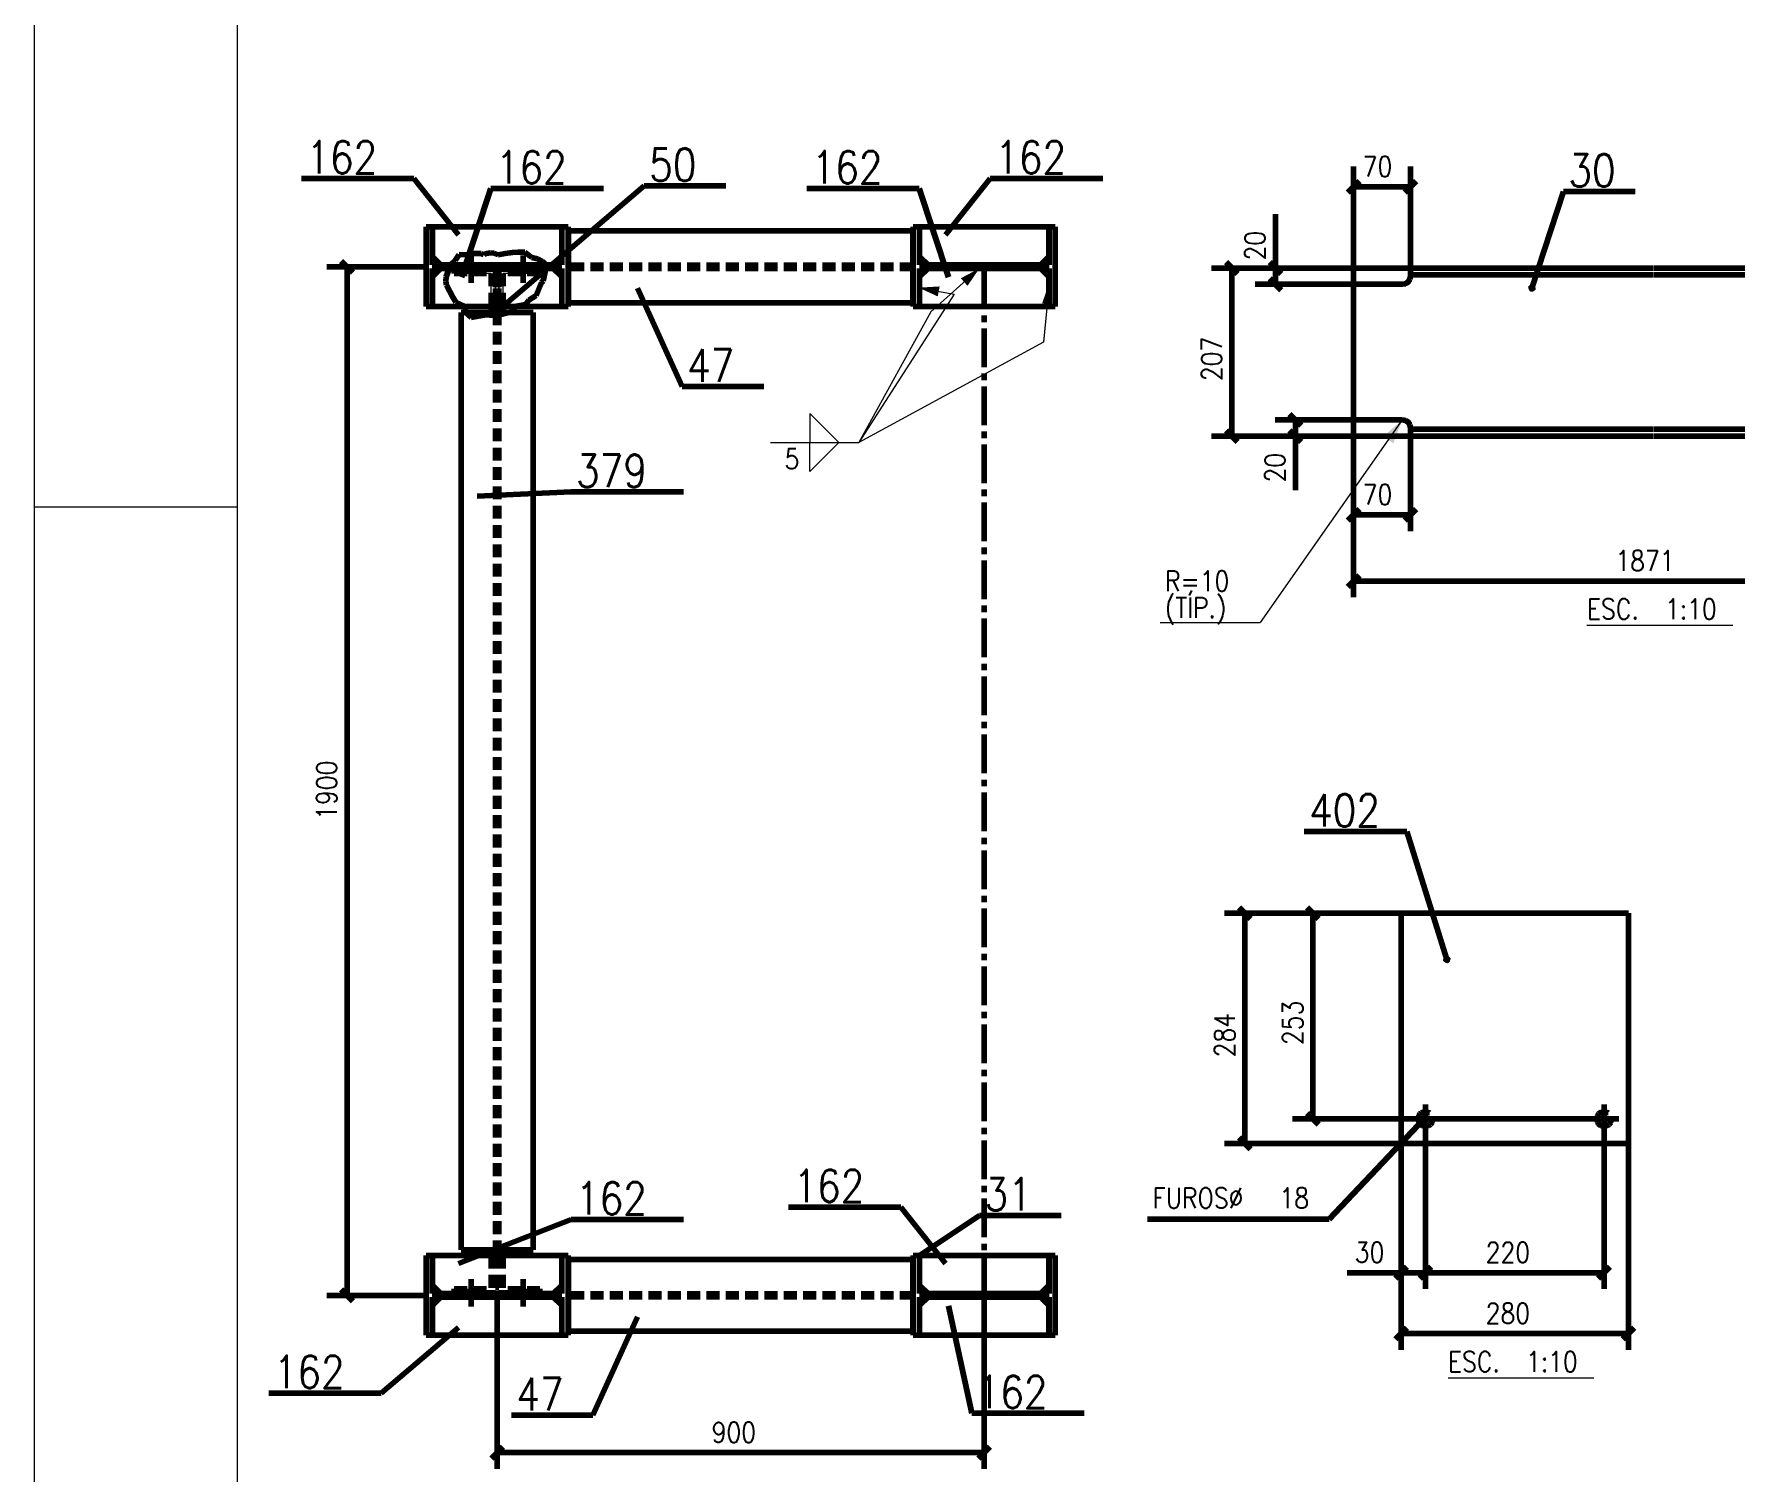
# Model space of a CAD drawing. Header units: millimetres. Extents: x 0 to 16820, y 0 to 11880.
# Drawn here: x 0 to 4192, y 3560 to 7104 of the extents above; entities that cross this region are included whole.
import ezdxf

# ---------------------------------------------------------------- set-up
doc = ezdxf.new("R2010")
doc.units = ezdxf.units.MM
for name, pattern in [('CENTER2', [7.14375, 4.7625, -0.79375, 0.79375, -0.79375]), ('DASHED2', [2.38125, 1.5875, -0.79375]), ('XKITLINE00', [0])]:
    doc.linetypes.add(name, pattern=pattern)
for name, color, linetype, lineweight in [('Bolt mark', 5, 'Continuous', 0), ('COTA', 7, 'Continuous', 0), ('CT3', 4, 'Continuous', 0), ('Drawing sheet', 3, 'Continuous', 0), ('FUROS', 7, 'Continuous', 0), ('Graphic object', 3, 'Continuous', 0), ('INDICADOR', 7, 'Continuous', 0), ('ITEM-1', 7, 'Continuous', 0), ('LC1', 7, 'Continuous', 0), ('Other object type', 7, 'Continuous', 0), ('Part mark', 6, 'Continuous', 0), ('Text', 7, 'Continuous', 0), ('TR2', 7, 'Continuous', 0), ('Weld', 1, 'Continuous', 0)]:
    doc.layers.add(name, color=color, linetype=linetype, lineweight=lineweight)
doc.styles.add('ROMANS', font='romans__.ttf')

# ---------------------------------------------------------------- blocks, each defined once
blk = doc.blocks.new('*A34')
at = {"layer": 'CT3', "color": 4, "linetype": 'Continuous', "lineweight": 100}
for p, q in [((110.08, 199.66), (109.08, 198.66)), ((124.99, 198.66), (123.99, 199.66)), ((109.08, 198.66), (109.08, 194.98)), ((124.99, 194.98), (124.99, 198.66)), ((109.08, 194.98), (124.99, 194.98))]:
    blk.add_line(p, q, dxfattribs=at)
at = {"layer": 'TR2', "linetype": 'DASHED2', "lineweight": 100}
for p, q in [((123.99, 199.66), (110.08, 199.66)), ((109.08, 194.98), (109.08, 198.66)), ((124.99, 198.66), (124.99, 194.98))]:
    blk.add_line(p, q, dxfattribs=at)
blk = doc.blocks.new('*A35')
at = {"layer": 'CT3', "color": 4, "linetype": 'Continuous', "lineweight": 100}
for p, q in [((109.08, 204.78), (109.08, 201.1)), ((124.99, 204.78), (109.08, 204.78)), ((124.99, 201.1), (124.99, 204.78)), ((109.08, 201.1), (110.08, 200.1)), ((123.99, 200.1), (124.99, 201.1))]:
    blk.add_line(p, q, dxfattribs=at)
at = {"layer": 'TR2', "linetype": 'DASHED2', "lineweight": 100}
for p, q in [((109.08, 204.78), (109.08, 201.1)), ((124.99, 204.78), (124.99, 201.1)), ((110.08, 200.1), (123.99, 200.1))]:
    blk.add_line(p, q, dxfattribs=at)
blk = doc.blocks.new('*A36')
at = {"layer": 'LC1', "color": 7, "linetype": 'CENTER2', "lineweight": 100}
for p, q in [((60.23, 324.55), (60.23, 327.94)), ((60.23, 324.55), (60.23, 327.94)), ((59.53, 326.33), (59.53, 326.77)), ((59.53, 326.33), (59.53, 326.77)), ((59.53, 325.73), (59.53, 326.26)), ((59.53, 325.73), (59.53, 326.26)), ((60.93, 326.33), (60.93, 326.77)), ((60.93, 326.33), (60.93, 326.77)), ((60.93, 325.73), (60.93, 326.26)), ((60.93, 325.73), (60.93, 326.26))]:
    blk.add_line(p, q, dxfattribs=at)
blk = doc.blocks.new('*A37')
at = {"layer": 'LC1', "color": 7, "linetype": 'CENTER2', "lineweight": 100}
for p, q in [((53.83, 201.87), (53.83, 198.49)), ((53.83, 201.87), (53.83, 198.49)), ((53.13, 200.7), (53.13, 200.17)), ((53.13, 200.7), (53.13, 200.17)), ((53.13, 200.1), (53.13, 199.66)), ((53.13, 200.1), (53.13, 199.66)), ((54.53, 200.7), (54.53, 200.17)), ((54.53, 200.7), (54.53, 200.17)), ((54.53, 200.1), (54.53, 199.66)), ((54.53, 200.1), (54.53, 199.66))]:
    blk.add_line(p, q, dxfattribs=at)
blk = doc.blocks.new('*A38')
at = {"layer": 'LC1', "color": 7, "linetype": 'CENTER2', "lineweight": 100}
for p, q in [((60.23, 198.49), (60.23, 201.87)), ((60.23, 198.49), (60.23, 201.87)), ((59.53, 200.17), (59.53, 200.7)), ((59.53, 200.17), (59.53, 200.7)), ((59.53, 199.66), (59.53, 200.1)), ((59.53, 199.66), (59.53, 200.1)), ((60.93, 200.17), (60.93, 200.7)), ((60.93, 200.17), (60.93, 200.7)), ((60.93, 199.66), (60.93, 200.1)), ((60.93, 199.66), (60.93, 200.1))]:
    blk.add_line(p, q, dxfattribs=at)
blk = doc.blocks.new('*A39')
at = {"layer": 'CT3', "color": 4, "linetype": 'Continuous', "lineweight": 100}
for p, q in [((50.08, 199.66), (49.08, 198.66)), ((63.99, 199.66), (64.99, 198.66)), ((49.08, 198.66), (49.08, 194.98)), ((64.99, 194.98), (64.99, 198.66)), ((49.08, 194.98), (64.99, 194.98))]:
    blk.add_line(p, q, dxfattribs=at)
at = {"layer": 'TR2', "linetype": 'DASHED2', "lineweight": 100}
blk.add_line((63.99, 199.66), (50.08, 199.66), dxfattribs=at)
blk = doc.blocks.new('*A40')
at = {"layer": 'CT3', "color": 4, "linetype": 'Continuous', "lineweight": 100}
for p, q in [((65.83, 195.45), (65.83, 204.31)), ((65.83, 204.31), (108.23, 204.31)), ((108.23, 204.31), (108.23, 195.45)), ((65.83, 195.45), (108.23, 195.45))]:
    blk.add_line(p, q, dxfattribs=at)
at = {"layer": 'TR2', "linetype": 'DASHED2', "lineweight": 100}
for p, q in [((108.23, 200.07), (65.83, 200.07)), ((108.23, 199.69), (65.83, 199.69)), ((66.83, 199.69), (66.83, 200.07)), ((107.23, 199.69), (107.23, 200.07)), ((108.23, 199.69), (108.23, 199.69)), ((108.23, 195.45), (108.23, 199.69))]:
    blk.add_line(p, q, dxfattribs=at)
blk = doc.blocks.new('*A41')
at = {"layer": 'CT3', "color": 4, "linetype": 'Continuous', "lineweight": 100}
for p, q in [((110.08, 326.33), (109.08, 325.33)), ((109.08, 325.33), (109.08, 321.65)), ((124.99, 325.33), (123.99, 326.33)), ((124.99, 321.65), (124.99, 325.33)), ((109.08, 321.65), (124.99, 321.65))]:
    blk.add_line(p, q, dxfattribs=at)
at = {"layer": 'TR2', "linetype": 'DASHED2', "lineweight": 100}
for p, q in [((109.08, 321.65), (109.08, 325.33)), ((123.99, 326.33), (110.08, 326.33)), ((124.99, 325.33), (124.99, 321.65))]:
    blk.add_line(p, q, dxfattribs=at)
blk = doc.blocks.new('*A42')
at = {"layer": 'CT3', "color": 4, "linetype": 'Continuous', "lineweight": 100}
for p, q in [((50.08, 326.33), (49.08, 325.33)), ((49.08, 325.33), (49.08, 321.65)), ((64.99, 325.33), (63.99, 326.33)), ((64.99, 321.65), (64.99, 325.33)), ((49.08, 321.65), (64.99, 321.65))]:
    blk.add_line(p, q, dxfattribs=at)
at = {"layer": 'TR2', "linetype": 'DASHED2', "lineweight": 100}
blk.add_line((63.99, 326.33), (50.08, 326.33), dxfattribs=at)
blk = doc.blocks.new('*A43')
at = {"layer": 'CT3', "color": 4, "linetype": 'Continuous', "lineweight": 100}
for p, q in [((65.83, 322.11), (65.83, 330.98)), ((65.83, 330.98), (108.23, 330.98)), ((108.23, 330.98), (108.23, 322.11)), ((65.83, 322.11), (108.23, 322.11))]:
    blk.add_line(p, q, dxfattribs=at)
at = {"layer": 'TR2', "linetype": 'DASHED2', "lineweight": 100}
for p, q in [((108.23, 326.74), (65.83, 326.74)), ((108.23, 326.35), (65.83, 326.35)), ((66.83, 326.35), (66.83, 326.74)), ((107.23, 326.35), (107.23, 326.74)), ((108.23, 326.35), (108.23, 326.35)), ((108.23, 322.11), (108.23, 326.35))]:
    blk.add_line(p, q, dxfattribs=at)
blk = doc.blocks.new('*A44')
at = {"layer": 'CT3', "color": 4, "linetype": 'Continuous', "lineweight": 100}
for p, q in [((49.08, 331.45), (49.08, 327.77)), ((64.99, 331.45), (49.08, 331.45)), ((64.99, 327.77), (64.99, 331.45)), ((49.08, 327.77), (50.08, 326.77)), ((63.99, 326.77), (64.99, 327.77))]:
    blk.add_line(p, q, dxfattribs=at)
at = {"layer": 'TR2', "linetype": 'DASHED2', "lineweight": 100}
blk.add_line((50.08, 326.77), (63.99, 326.77), dxfattribs=at)
blk = doc.blocks.new('*A45')
at = {"layer": 'CT3', "color": 4, "linetype": 'Continuous', "lineweight": 100}
for p, q in [((49.08, 204.78), (49.08, 201.1)), ((64.99, 204.78), (49.08, 204.78)), ((64.99, 201.1), (64.99, 204.78)), ((49.08, 201.1), (50.08, 200.1)), ((63.99, 200.1), (64.99, 201.1))]:
    blk.add_line(p, q, dxfattribs=at)
at = {"layer": 'TR2', "linetype": 'DASHED2', "lineweight": 100}
blk.add_line((50.08, 200.1), (63.99, 200.1), dxfattribs=at)
blk = doc.blocks.new('*A46')
at = {"layer": 'CT3', "color": 4, "linetype": 'Continuous', "lineweight": 100}
for p, q in [((48.3, 321.65), (48.3, 331.45)), ((48.3, 331.45), (49.05, 331.45)), ((49.05, 331.45), (49.05, 326.77)), ((65.02, 326.77), (65.02, 331.45)), ((65.02, 331.45), (65.77, 331.45)), ((65.77, 331.45), (65.77, 321.65)), ((49.05, 326.77), (65.02, 326.77)), ((65.02, 326.33), (49.05, 326.33)), ((49.05, 326.33), (49.05, 321.65)), ((65.02, 321.65), (65.02, 326.33)), ((49.05, 321.65), (48.3, 321.65)), ((65.77, 321.65), (65.02, 321.65))]:
    blk.add_line(p, q, dxfattribs=at)
blk = doc.blocks.new('*A47')
at = {"layer": 'CT3', "color": 4, "linetype": 'Continuous', "lineweight": 100}
for p, q in [((48.3, 194.98), (48.3, 204.78)), ((48.3, 204.78), (49.05, 204.78)), ((49.05, 204.78), (49.05, 200.1)), ((65.02, 200.1), (65.02, 204.78)), ((65.02, 204.78), (65.77, 204.78)), ((65.77, 204.78), (65.77, 194.98)), ((49.05, 200.1), (65.02, 200.1)), ((65.02, 199.66), (49.05, 199.66)), ((49.05, 199.66), (49.05, 194.98)), ((65.02, 194.98), (65.02, 199.66)), ((49.05, 194.98), (48.3, 194.98)), ((65.77, 194.98), (65.02, 194.98))]:
    blk.add_line(p, q, dxfattribs=at)
blk = doc.blocks.new('*A48')
at = {"layer": 'LC1', "color": 7, "linetype": 'CENTER2', "lineweight": 100}
for p, q in [((53.83, 327.94), (53.83, 324.55)), ((53.83, 327.94), (53.83, 324.55)), ((53.13, 326.77), (53.13, 326.33)), ((53.13, 326.77), (53.13, 326.33)), ((53.13, 326.26), (53.13, 325.73)), ((53.13, 326.26), (53.13, 325.73)), ((54.53, 326.77), (54.53, 326.33)), ((54.53, 326.77), (54.53, 326.33)), ((54.53, 326.26), (54.53, 325.73)), ((54.53, 326.26), (54.53, 325.73))]:
    blk.add_line(p, q, dxfattribs=at)
blk = doc.blocks.new('*A49')
at = {"layer": 'CT3', "color": 4, "linetype": 'Continuous', "lineweight": 100}
for p, q in [((108.3, 321.65), (108.3, 331.45)), ((108.3, 331.45), (108.3, 331.45)), ((108.3, 331.45), (109.05, 331.45)), ((109.05, 331.45), (109.05, 326.77)), ((125.02, 326.77), (125.02, 331.45)), ((125.02, 331.45), (125.02, 331.45)), ((125.02, 331.45), (125.77, 331.45)), ((125.77, 331.45), (125.77, 321.65)), ((109.05, 326.77), (109.05, 326.77)), ((109.05, 326.77), (125.02, 326.77)), ((125.02, 326.33), (109.05, 326.33)), ((109.05, 326.33), (109.05, 321.65)), ((125.02, 321.65), (125.02, 326.33)), ((125.02, 326.33), (125.02, 326.33)), ((109.05, 321.65), (108.3, 321.65)), ((125.77, 321.65), (125.02, 321.65)), ((125.77, 321.65), (125.77, 321.65))]:
    blk.add_line(p, q, dxfattribs=at)
blk = doc.blocks.new('*A50')
at = {"layer": 'CT3', "color": 4, "linetype": 'Continuous', "lineweight": 100}
for p, q in [((109.08, 331.45), (109.08, 327.77)), ((124.99, 331.45), (109.08, 331.45)), ((124.99, 327.77), (124.99, 331.45)), ((109.08, 327.77), (110.08, 326.77)), ((123.99, 326.77), (124.99, 327.77))]:
    blk.add_line(p, q, dxfattribs=at)
at = {"layer": 'TR2', "linetype": 'DASHED2', "lineweight": 100}
for p, q in [((109.08, 331.45), (109.08, 327.77)), ((124.99, 331.45), (124.99, 327.77)), ((110.08, 326.77), (123.99, 326.77))]:
    blk.add_line(p, q, dxfattribs=at)
blk = doc.blocks.new('*A51')
at = {"layer": 'CT3', "color": 4, "linetype": 'Continuous', "lineweight": 100}
for p, q in [((57.23, 321.65), (57.23, 321.18)), ((57.23, 321.18), (57.77, 321.18)), ((57.77, 321.65), (57.77, 321.18))]:
    blk.add_line(p, q, dxfattribs=at)
at = {"layer": 'TR2', "linetype": 'DASHED2', "lineweight": 100}
for p, q in [((57.23, 326.26), (62.31, 326.26)), ((57.23, 326.26), (57.23, 321.65)), ((62.31, 325.73), (57.77, 325.73)), ((57.77, 325.73), (57.77, 321.65)), ((62.31, 326.26), (62.31, 325.73))]:
    blk.add_line(p, q, dxfattribs=at)
blk = doc.blocks.new('*A52')
at = {"layer": 'CT3', "color": 4, "linetype": 'Continuous', "lineweight": 100}
for p, q in [((56.3, 204.78), (56.3, 205.25)), ((56.3, 205.25), (56.83, 205.25)), ((56.83, 205.25), (56.83, 204.78))]:
    blk.add_line(p, q, dxfattribs=at)
at = {"layer": 'TR2', "linetype": 'DASHED2', "lineweight": 100}
for p, q in [((56.3, 204.78), (56.3, 200.7)), ((56.83, 204.78), (56.83, 200.17)), ((51.75, 200.17), (51.75, 200.7)), ((51.75, 200.7), (56.3, 200.7)), ((56.83, 200.17), (51.75, 200.17))]:
    blk.add_line(p, q, dxfattribs=at)
blk = doc.blocks.new('*A53')
at = {"layer": 'CT3', "color": 4, "linetype": 'Continuous', "lineweight": 100}
for p, q in [((52.6, 320.93), (61.47, 320.93)), ((52.6, 320.93), (52.6, 205.5)), ((56.84, 321.59), (56.84, 321.65)), ((56.84, 321.59), (57.23, 321.59)), ((56.84, 321.59), (56.84, 320.98)), ((56.84, 320.98), (56.84, 320.93)), ((57.23, 321.59), (57.23, 321.65)), ((57.23, 321.59), (57.23, 320.98)), ((57.23, 320.98), (57.23, 320.93)), ((61.47, 320.93), (61.47, 205.5)), ((52.6, 205.5), (61.47, 205.5)), ((56.84, 205.5), (56.84, 204.83)), ((57.23, 205.5), (57.23, 205.45)), ((57.23, 205.45), (57.23, 204.83)), ((56.84, 204.83), (56.84, 204.78)), ((56.84, 204.83), (57.23, 204.83)), ((57.23, 204.83), (57.23, 204.78))]:
    blk.add_line(p, q, dxfattribs=at)
at = {"layer": 'TR2', "linetype": 'DASHED2', "lineweight": 100}
for p, q in [((56.84, 321.65), (56.84, 325.59)), ((56.84, 325.59), (57.23, 325.59)), ((57.23, 321.65), (57.23, 325.59)), ((56.84, 320.93), (56.84, 205.5)), ((57.23, 320.93), (57.23, 205.5)), ((56.84, 204.78), (56.84, 200.83)), ((57.23, 204.78), (57.23, 200.83)), ((56.84, 200.83), (57.23, 200.83))]:
    blk.add_line(p, q, dxfattribs=at)
blk = doc.blocks.new('*A54')
at = {"layer": 'CT3', "color": 4, "linetype": 'Continuous', "lineweight": 100}
for p, q in [((108.3, 194.98), (108.3, 204.78)), ((108.3, 204.78), (108.3, 204.78)), ((108.3, 204.78), (109.05, 204.78)), ((109.05, 204.78), (109.05, 200.1)), ((125.02, 200.1), (125.02, 204.78)), ((125.02, 204.78), (125.02, 204.78)), ((125.02, 204.78), (125.77, 204.78)), ((125.77, 204.78), (125.77, 194.98)), ((109.05, 200.1), (109.05, 200.1)), ((109.05, 200.1), (125.02, 200.1)), ((125.02, 199.66), (109.05, 199.66)), ((109.05, 199.66), (109.05, 194.98)), ((125.02, 194.98), (125.02, 199.66)), ((125.02, 199.66), (125.02, 199.66)), ((109.05, 194.98), (108.3, 194.98)), ((125.77, 194.98), (125.02, 194.98)), ((125.77, 194.98), (125.77, 194.98))]:
    blk.add_line(p, q, dxfattribs=at)
blk = doc.blocks.new('*A55')
at = {"layer": 'CT3', "color": 4, "linetype": 'Continuous', "lineweight": 100}
for p, q in [((56.3, 321.18), (56.3, 321.65)), ((56.83, 321.18), (56.3, 321.18)), ((56.83, 321.65), (56.83, 321.18))]:
    blk.add_line(p, q, dxfattribs=at)
at = {"layer": 'TR2', "linetype": 'DASHED2', "lineweight": 100}
for p, q in [((56.83, 326.26), (51.75, 326.26)), ((51.75, 326.26), (51.75, 325.73)), ((51.75, 325.73), (56.3, 325.73)), ((56.3, 325.73), (56.3, 321.65)), ((56.83, 326.26), (56.83, 321.65))]:
    blk.add_line(p, q, dxfattribs=at)
blk = doc.blocks.new('*A56')
at = {"layer": 'CT3', "color": 4, "linetype": 'Continuous', "lineweight": 100}
for p, q in [((57.77, 205.25), (57.23, 205.25)), ((57.23, 205.25), (57.23, 204.78)), ((57.77, 204.78), (57.77, 205.25))]:
    blk.add_line(p, q, dxfattribs=at)
at = {"layer": 'TR2', "linetype": 'DASHED2', "lineweight": 100}
for p, q in [((57.23, 204.78), (57.23, 200.17)), ((57.77, 204.78), (57.77, 200.7)), ((57.23, 200.17), (62.31, 200.17)), ((62.31, 200.7), (57.77, 200.7)), ((62.31, 200.17), (62.31, 200.7))]:
    blk.add_line(p, q, dxfattribs=at)
blk = doc.blocks.new('*A473')
at = {"layer": 'FUROS', "color": 4, "linetype": 'CENTER2', "lineweight": 100}
for centre in [(171.38, 221.6), (193.38, 221.6)]:
    blk.add_circle(centre, 0.9, dxfattribs=at)
at = {"layer": 'LC1', "color": 7, "linetype": 'CENTER2', "lineweight": 100}
for p, q in [((171.38, 219.8), (171.38, 223.4)), ((193.38, 219.8), (193.38, 223.4)), ((169.58, 221.6), (173.18, 221.6)), ((191.58, 221.6), (195.18, 221.6))]:
    blk.add_line(p, q, dxfattribs=at)
blk = doc.blocks.new('*A474')
at = {"layer": 'CT3', "color": 4, "linetype": 'Continuous', "lineweight": 100}
for p, q in [((196.38, 246.94), (168.38, 246.94)), ((168.38, 218.59), (168.38, 246.94)), ((196.38, 218.59), (196.38, 246.94)), ((196.38, 218.59), (168.38, 218.59))]:
    blk.add_line(p, q, dxfattribs=at)
blk = doc.blocks.new('*A481')
at = {"layer": 'CT3', "color": 4, "linetype": 'Continuous', "lineweight": 100}
for p, q in [((169.53, 325.39), (169.46, 325)), ((169.53, 325.39), (169.53, 326.39)), ((199.46, 326.39), (169.53, 326.39)), ((199.46, 325.55), (169.53, 325.55)), ((229.56, 326.39), (199.56, 326.39)), ((229.56, 325.55), (199.56, 325.55)), ((229.56, 325.39), (229.56, 326.39)), ((229.63, 325), (229.56, 325.39)), ((162.53, 324.39), (168.53, 324.39)), ((162.53, 307.69), (162.53, 324.39)), ((168.92, 324.46), (168.53, 324.39)), ((230.56, 324.39), (230.17, 324.46)), ((236.56, 324.39), (230.56, 324.39)), ((236.56, 307.69), (236.56, 324.39)), ((162.53, 307.69), (168.53, 307.69)), ((168.53, 307.69), (168.92, 307.61)), ((169.46, 307.07), (169.53, 306.69)), ((169.53, 305.69), (169.53, 306.69)), ((199.46, 306.53), (169.53, 306.53)), ((229.56, 306.53), (199.56, 306.53)), ((229.56, 306.69), (229.63, 307.07)), ((229.56, 305.69), (229.56, 306.69)), ((230.17, 307.61), (230.56, 307.69)), ((236.56, 307.69), (230.56, 307.69)), ((199.46, 305.69), (169.53, 305.69)), ((229.56, 305.69), (199.56, 305.69))]:
    blk.add_line(p, q, dxfattribs=at)
for centre, start, end in [((168.53, 325.39), 292.5, 337.5), ((230.56, 325.39), 202.5, 247.5), ((168.53, 306.69), 22.5, 67.5), ((230.56, 306.69), 112.5, 157.5)]:
    blk.add_arc(centre, 1, start, end, dxfattribs=at)
at = {"layer": 'TR2', "linetype": 'DASHED2', "lineweight": 100}
for p, q in [((169.46, 325), (169.53, 325.39)), ((229.56, 325.39), (229.63, 325)), ((168.53, 324.39), (168.92, 324.46)), ((230.17, 324.46), (230.56, 324.39)), ((168.92, 307.61), (168.53, 307.69)), ((169.53, 306.69), (169.46, 307.07)), ((229.63, 307.07), (229.56, 306.69)), ((230.56, 307.69), (230.17, 307.61))]:
    blk.add_line(p, q, dxfattribs=at)
for centre, start, end in [((168.53, 325.39), 292.5, 337.5), ((230.56, 325.39), 202.5, 247.5), ((168.53, 306.69), 22.5, 67.5), ((230.56, 306.69), 112.5, 157.5)]:
    blk.add_arc(centre, 1, start, end, dxfattribs=at)
blk = doc.blocks.new('*A528')
at = {"layer": 'Graphic object', "color": 4, "linetype": 'XKITLINE00', "lineweight": 0}
blk.add_line((57.23, 325.59), (57.23, 321.65), dxfattribs=at)
blk = doc.blocks.new('*A529')
at = {"layer": 'Graphic object', "color": 4, "linetype": 'XKITLINE00', "lineweight": 0}
blk.add_line((51.75, 326.26), (56.83, 326.26), dxfattribs=at)
blk = doc.blocks.new('*A531')
at = {"layer": 'Graphic object', "color": 4, "linetype": 'XKITLINE00', "lineweight": 0}
blk.add_line((56.83, 321.65), (56.83, 326.26), dxfattribs=at)
blk = doc.blocks.new('*A532')
at = {"layer": 'Graphic object', "color": 4, "linetype": 'XKITLINE00', "lineweight": 0}
blk.add_line((63.04, 326.33), (51.13, 326.33), dxfattribs=at)
blk = doc.blocks.new('*A533')
at = {"layer": 'Graphic object', "color": 4, "linetype": 'XKITLINE00', "lineweight": 0}
blk.add_line((57.23, 321.65), (57.23, 326.26), dxfattribs=at)
blk = doc.blocks.new('*A534')
at = {"layer": 'LC1', "color": 7, "linetype": 'CENTER2', "lineweight": 100}
blk.add_line((117.03, 199.88), (117.03, 326.55), dxfattribs=at)
blk = doc.blocks.new('*A535')
at = {"layer": 'Graphic object', "color": 4, "linetype": 'XKITLINE00', "lineweight": 0}
blk.add_line((57.23, 320.93), (57.23, 321.78), dxfattribs=at)
blk = doc.blocks.new('*A536')
at = {"layer": 'Graphic object', "color": 4, "linetype": 'XKITLINE00', "lineweight": 0}
blk.add_line((56.83, 320.93), (56.83, 321.83), dxfattribs=at)
blk = doc.blocks.new('*A537')
at = {"layer": 'Graphic object', "color": 4, "linetype": 'XKITLINE00', "lineweight": 0}
blk.add_line((57.77, 321.65), (57.77, 325.73), dxfattribs=at)
blk = doc.blocks.new('*A538')
at = {"layer": 'LC1', "color": 7, "linetype": 'CENTER2', "lineweight": 100}
for p, q in [((51.28, 326.77), (51.88, 327.3)), ((51.88, 327.3), (52.38, 328.06)), ((52.38, 328.06), (53.44, 328.01)), ((53.44, 328.01), (53.78, 328.18)), ((53.78, 328.18), (54.56, 328.18)), ((54.56, 328.18), (55.09, 328.18)), ((55.09, 328.18), (55.41, 328.03)), ((55.41, 328.03), (55.51, 328.14)), ((55.51, 328.14), (56.19, 328.27)), ((56.19, 328.27), (56.65, 328.2)), ((56.65, 328.2), (57.18, 328.03)), ((57.18, 328.03), (58.03, 328.18)), ((58.03, 328.18), (58.92, 328.31)), ((58.92, 328.31), (59.57, 328.33)), ((59.57, 328.33), (60.44, 328.33)), ((60.44, 328.33), (61.33, 327.7)), ((61.33, 327.7), (62, 327.53)), ((62, 327.53), (62.64, 327.19)), ((62.64, 327.19), (63.04, 326.77)), ((50.71, 324.72), (50.76, 325.31)), ((50.76, 325.31), (51.28, 326.77)), ((63.04, 326.33), (62.72, 324.82)), ((63.04, 326.77), (63.04, 326.33)), ((50.8, 324.27), (50.71, 324.72)), ((51.6, 322.79), (50.8, 324.27)), ((61.86, 323), (60.95, 322.43)), ((62.51, 324.61), (61.86, 323)), ((62.72, 324.82), (62.51, 324.61)), ((51.96, 322.18), (51.6, 322.79)), ((53.12, 321.65), (51.96, 322.18)), ((53.13, 320.93), (53.12, 321.65)), ((53.85, 320.31), (53.13, 320.93)), ((58.47, 320.93), (57.03, 320.53)), ((59.15, 321.14), (58.47, 320.93)), ((60.55, 321.9), (59.15, 321.65)), ((59.15, 321.65), (59.15, 321.14)), ((60.95, 322.43), (60.55, 321.9)), ((55.68, 320.64), (53.85, 320.31)), ((56.61, 320.53), (55.68, 320.64)), ((57.03, 320.53), (56.61, 320.53))]:
    blk.add_line(p, q, dxfattribs=at)
blk = doc.blocks.new('*A539')
at = {"layer": 'Graphic object', "color": 4, "linetype": 'XKITLINE00', "lineweight": 0}
blk.add_line((56.84, 325.59), (56.83, 321.65), dxfattribs=at)
blk = doc.blocks.new('*A540')
at = {"layer": 'Graphic object', "color": 4, "linetype": 'XKITLINE00', "lineweight": 0}
blk.add_line((62.31, 325.73), (57.77, 325.73), dxfattribs=at)
blk = doc.blocks.new('*A541')
at = {"layer": 'Graphic object', "color": 4, "linetype": 'XKITLINE00', "lineweight": 0}
blk.add_line((57.23, 326.26), (62.31, 326.26), dxfattribs=at)
blk = doc.blocks.new('*A542')
at = {"layer": 'Graphic object', "color": 4, "linetype": 'XKITLINE00', "lineweight": 0}
blk.add_line((62.31, 326.26), (62.31, 325.73), dxfattribs=at)
blk = doc.blocks.new('*A543')
at = {"layer": 'Graphic object', "color": 4, "linetype": 'XKITLINE00', "lineweight": 0}
blk.add_line((56.3, 325.73), (51.75, 325.73), dxfattribs=at)
blk = doc.blocks.new('*A544')
at = {"layer": 'Graphic object', "color": 4, "linetype": 'XKITLINE00', "lineweight": 0}
blk.add_line((56.3, 321.65), (56.3, 325.73), dxfattribs=at)
blk = doc.blocks.new('*A545')
at = {"layer": 'Graphic object', "color": 4, "linetype": 'XKITLINE00', "lineweight": 0}
blk.add_line((51.75, 325.73), (51.75, 326.26), dxfattribs=at)
blk = doc.blocks.new('*A546')
at = {"layer": 'Graphic object', "color": 4, "linetype": 'XKITLINE00', "lineweight": 0}
blk.add_line((56.84, 325.59), (57.23, 325.59), dxfattribs=at)
blk = doc.blocks.new('*A557')
at = {"layer": 'Drawing sheet', "color": 5, "linetype": 'XKITLINE00', "lineweight": 0}
blk.add_line((0, 594), (0, 0), dxfattribs=at)
blk = doc.blocks.new('*A566')
at = {"layer": 'Other object type', "color": 7, "linetype": 'XKITLINE00', "lineweight": 0}
blk.add_line((0, 594), (0, 0), dxfattribs=at)
at = {"layer": 'Other object type', "color": 6, "linetype": 'XKITLINE00', "lineweight": 0}
blk.add_line((25, 584), (25, 10), dxfattribs=at)
at = {"layer": 'Other object type', "color": 2, "linetype": 'XKITLINE00', "lineweight": 0}
blk.add_line((0, 297), (25, 297), dxfattribs=at)
blk = doc.blocks.new('*A590')
at = {"layer": 'COTA', "color": 7, "linetype": 'Continuous', "lineweight": 100}
for p, q in [((57.03, 200.1), (57.03, 178.51)), ((117.03, 199.88), (117.03, 178.51)), ((57.74, 181.22), (56.33, 179.8)), ((57.03, 180.51), (117.03, 180.51)), ((117.74, 181.22), (116.33, 179.8))]:
    blk.add_line(p, q, dxfattribs=at)
at = {"layer": 'COTA', "color": 3}
for p in [(57.03, 180.51), (117.03, 180.51)]:
    blk.add_point(p, dxfattribs=at)
at = {"layer": 'COTA', "color": 3, "style": 'ROMANS', "width": 0.85}
blk.add_text('900', height=2.5, dxfattribs=at).set_placement((83.46, 181.76))
blk = doc.blocks.new('*A591')
at = {"layer": 'Weld'}
for points in [[(116.43, 326.33), (114.98, 324.2), (114.15, 325.13)], [(108.97, 323.97), (111.54, 324.12), (111.31, 322.89)], [(125.02, 324.46), (125.4, 321.92), (124.16, 322.04)]]:
    blk.add_hatch(color=7, dxfattribs=at).paths.add_polyline_path(points, flags=17)
at = {"layer": 'Weld', "color": 7, "linetype": 'XKITLINE00', "lineweight": 0}
for p, q in [((116.43, 326.33), (110.45, 321)), ((113.31, 323.15), (101.58, 304.89)), ((108.97, 323.97), (113.31, 323.15)), ((125.02, 324.46), (124.33, 317.27)), ((110.45, 321), (101.58, 304.89)), ((124.33, 317.27), (101.58, 304.89)), ((90.7, 304.89), (101.58, 304.89))]:
    blk.add_line(p, q, dxfattribs=at)
at = {"layer": 'Weld', "color": 3, "linetype": 'XKITLINE00', "lineweight": 0}
for p, q in [((99.12, 304.89), (95.55, 308.46)), ((95.55, 308.46), (95.55, 304.89)), ((95.55, 304.89), (99.12, 304.89)), ((95.55, 304.89), (99.12, 304.89)), ((99.12, 304.89), (95.55, 301.32)), ((95.55, 301.32), (95.55, 304.89))]:
    blk.add_line(p, q, dxfattribs=at)
at = {"layer": 'Weld', "color": 3, "style": 'ROMANS', "width": 0.85}
blk.add_text('5', height=2.5, dxfattribs=at).set_placement((92.45, 301.64))
blk = doc.blocks.new('*A592')
at = {"layer": 'ITEM-1', "color": 7, "linetype": 'Continuous', "lineweight": 100}
for p, q in [((112.64, 198.6), (115.49, 185.37)), ((115.49, 185.37), (129.34, 185.37))]:
    blk.add_line(p, q, dxfattribs=at)
at = {"layer": 'Part mark', "color": 1, "style": 'ROMANS', "width": 0.85}
blk.add_text('162', height=4, dxfattribs=at).set_placement((116.09, 185.97))
blk = doc.blocks.new('*A593')
at = {"layer": 'ITEM-1', "color": 7, "linetype": 'Continuous', "lineweight": 100}
for p in [(92.93, 210.75), (112.28, 203.82)]:
    blk.add_line(p, (106.78, 210.75), dxfattribs=at)
at = {"layer": 'Part mark', "color": 1, "style": 'ROMANS', "width": 0.85}
blk.add_text('162', height=4, dxfattribs=at).set_placement((93.53, 211.35))
blk = doc.blocks.new('*A594')
at = {"layer": 'ITEM-1', "color": 7, "linetype": 'Continuous', "lineweight": 100}
for p in [(52.28, 195.94), (28.91, 187.84)]:
    blk.add_line(p, (42.76, 187.84), dxfattribs=at)
at = {"layer": 'Part mark', "color": 1, "style": 'ROMANS', "width": 0.85}
blk.add_text('162', height=4, dxfattribs=at).set_placement((29.51, 188.44))
blk = doc.blocks.new('*A595')
at = {"layer": 'ITEM-1', "color": 7, "linetype": 'Continuous', "lineweight": 100}
for p in [(74.33, 197.24), (58.8, 185.11)]:
    blk.add_line(p, (68.83, 185.11), dxfattribs=at)
at = {"layer": 'Part mark', "color": 1, "style": 'ROMANS', "width": 0.85}
blk.add_text('47', height=4, dxfattribs=at).set_placement((59.4, 185.71))
blk = doc.blocks.new('*A596')
at = {"layer": 'ITEM-1', "color": 7, "linetype": 'Continuous', "lineweight": 100}
for p in [(95.17, 336.19), (112.64, 325.27)]:
    blk.add_line(p, (109.02, 336.19), dxfattribs=at)
at = {"layer": 'Part mark', "color": 1, "style": 'ROMANS', "width": 0.85}
blk.add_text('162', height=4, dxfattribs=at).set_placement((95.77, 336.79))
blk = doc.blocks.new('*A597')
at = {"layer": 'ITEM-1', "color": 7, "linetype": 'Continuous', "lineweight": 100}
for p, q in [((52.64, 325.27), (56.27, 336.19)), ((56.27, 336.19), (70.12, 336.19))]:
    blk.add_line(p, q, dxfattribs=at)
at = {"layer": 'Part mark', "color": 1, "style": 'ROMANS', "width": 0.85}
blk.add_text('162', height=4, dxfattribs=at).set_placement((56.87, 336.79))
blk = doc.blocks.new('*A598')
at = {"layer": 'ITEM-1', "color": 7, "linetype": 'Continuous', "lineweight": 100}
for p, q in [((74.33, 323.91), (79.83, 311.78)), ((79.83, 311.78), (89.87, 311.78))]:
    blk.add_line(p, q, dxfattribs=at)
at = {"layer": 'Part mark', "color": 1, "style": 'ROMANS', "width": 0.85}
blk.add_text('47', height=4, dxfattribs=at).set_placement((80.43, 312.38))
blk = doc.blocks.new('*A599')
at = {"layer": 'ITEM-1', "color": 7, "linetype": 'Continuous', "lineweight": 100}
for p in [(32.93, 337.42), (52.28, 330.49)]:
    blk.add_line(p, (46.78, 337.42), dxfattribs=at)
at = {"layer": 'Part mark', "color": 1, "style": 'ROMANS', "width": 0.85}
blk.add_text('162', height=4, dxfattribs=at).set_placement((33.53, 338.02))
blk = doc.blocks.new('*A600')
at = {"layer": 'ITEM-1', "color": 7, "linetype": 'Continuous', "lineweight": 100}
for p, q in [((52.28, 203.82), (66.14, 209.22)), ((66.14, 209.22), (79.99, 209.22))]:
    blk.add_line(p, q, dxfattribs=at)
at = {"layer": 'Part mark', "color": 1, "style": 'ROMANS', "width": 0.85}
blk.add_text('162', height=4, dxfattribs=at).set_placement((66.74, 209.82))
blk = doc.blocks.new('*A601')
at = {"layer": 'ITEM-1', "color": 7, "linetype": 'Continuous', "lineweight": 100}
for p, q in [((112.28, 330.49), (117.78, 337.42)), ((117.78, 337.42), (131.63, 337.42))]:
    blk.add_line(p, q, dxfattribs=at)
at = {"layer": 'Part mark', "color": 1, "style": 'ROMANS', "width": 0.85}
blk.add_text('162', height=4, dxfattribs=at).set_placement((118.38, 338.02))
blk = doc.blocks.new('*A602')
at = {"layer": 'ITEM-1', "color": 7, "linetype": 'Continuous', "lineweight": 100}
for p, q in [((57.48, 321.43), (75.16, 336.51)), ((75.16, 336.51), (85.19, 336.51))]:
    blk.add_line(p, q, dxfattribs=at)
at = {"layer": 'Part mark', "color": 1, "style": 'ROMANS', "width": 0.85}
blk.add_text('50', height=4, dxfattribs=at).set_placement((75.76, 337.11))
blk = doc.blocks.new('*A603')
at = {"layer": 'ITEM-1', "color": 7, "linetype": 'Continuous', "lineweight": 100}
for p, q in [((54.56, 298.3), (66.15, 298.81)), ((66.15, 298.81), (80, 298.81))]:
    blk.add_line(p, q, dxfattribs=at)
at = {"layer": 'Part mark', "color": 1, "style": 'ROMANS', "width": 0.85}
blk.add_text('379', height=4, dxfattribs=at).set_placement((66.75, 299.41))
blk = doc.blocks.new('*A604')
at = {"layer": 'ITEM-1', "color": 7, "linetype": 'Continuous', "lineweight": 100}
for p, q in [((108.69, 204.55), (116.47, 209.73)), ((116.47, 209.73), (126.5, 209.73))]:
    blk.add_line(p, q, dxfattribs=at)
at = {"layer": 'Part mark', "color": 1, "style": 'ROMANS', "width": 0.85}
blk.add_text('31', height=4, dxfattribs=at).set_placement((117.07, 210.33))
blk = doc.blocks.new('*A606')
at = {"layer": 'COTA', "color": 7, "linetype": 'Continuous', "lineweight": 100}
for p, q in [((37.84, 327.25), (39.25, 325.84)), ((48.3, 326.55), (36.05, 326.55)), ((38.55, 199.88), (38.55, 326.55)), ((48.3, 199.88), (36.05, 199.88)), ((37.84, 200.59), (39.25, 199.17))]:
    blk.add_line(p, q, dxfattribs=at)
at = {"layer": 'COTA', "color": 3}
for p in [(38.55, 326.55), (38.55, 199.88)]:
    blk.add_point(p, dxfattribs=at)
at = {"layer": 'COTA', "color": 3, "style": 'ROMANS', "width": 0.85}
blk.add_text('1900', height=2.5, rotation=90.0002, dxfattribs=at).set_placement((37.3, 258.44))
blk = doc.blocks.new('*A759')
at = {"layer": 'COTA', "color": 7, "linetype": 'Continuous', "lineweight": 100}
for p, q in [((171.38, 221.6), (171.38, 200.67)), ((193.38, 221.6), (193.38, 200.67)), ((172.09, 203.38), (170.67, 201.97)), ((194.09, 203.38), (192.67, 201.97)), ((171.38, 202.67), (193.38, 202.67))]:
    blk.add_line(p, q, dxfattribs=at)
at = {"layer": 'COTA', "color": 3}
for p in [(171.38, 202.67), (193.38, 202.67)]:
    blk.add_point(p, dxfattribs=at)
at = {"layer": 'COTA', "color": 3, "style": 'ROMANS', "width": 0.85}
blk.add_text('220', height=2.5, dxfattribs=at).set_placement((178.8, 203.92))
blk = doc.blocks.new('*A760')
at = {"layer": 'COTA', "color": 7, "linetype": 'Continuous', "lineweight": 100}
for p, q in [((171.38, 221.61), (171.38, 200.67)), ((168.38, 218.59), (168.38, 200.67)), ((169.09, 203.38), (167.67, 201.97)), ((172.09, 203.38), (170.67, 201.97)), ((168.38, 202.67), (161.73, 202.67)), ((168.38, 202.67), (161.73, 202.67)), ((168.38, 202.67), (171.38, 202.67))]:
    blk.add_line(p, q, dxfattribs=at)
at = {"layer": 'COTA', "color": 3}
for p in [(168.38, 202.67), (171.38, 202.67)]:
    blk.add_point(p, dxfattribs=at)
at = {"layer": 'COTA', "color": 3, "style": 'ROMANS', "width": 0.85}
blk.add_text('30', height=2.5, dxfattribs=at).set_placement((162.67, 203.92))
blk = doc.blocks.new('*A761')
at = {"layer": 'COTA', "color": 7, "linetype": 'Continuous', "lineweight": 100}
for p, q in [((148.43, 247.65), (149.84, 246.23)), ((168.38, 246.94), (146.64, 246.94)), ((149.14, 218.59), (149.14, 246.94)), ((168.38, 218.59), (146.64, 218.59)), ((148.43, 219.3), (149.84, 217.88))]:
    blk.add_line(p, q, dxfattribs=at)
at = {"layer": 'COTA', "color": 3}
for p in [(149.14, 246.94), (149.14, 218.59)]:
    blk.add_point(p, dxfattribs=at)
at = {"layer": 'COTA', "color": 3, "style": 'ROMANS', "width": 0.85}
blk.add_text('284', height=2.5, rotation=90.0002, dxfattribs=at).set_placement((147.89, 229.19))
blk = doc.blocks.new('*A762')
at = {"layer": 'COTA', "color": 7, "linetype": 'Continuous', "lineweight": 100}
for p, q in [((156.8, 247.65), (158.22, 246.23)), ((168.38, 246.94), (155.01, 246.94)), ((157.51, 221.6), (157.51, 246.94)), ((156.8, 222.31), (158.22, 220.9)), ((193.38, 221.6), (155.01, 221.6))]:
    blk.add_line(p, q, dxfattribs=at)
at = {"layer": 'COTA', "color": 3}
for p in [(157.51, 246.94), (157.51, 221.6)]:
    blk.add_point(p, dxfattribs=at)
at = {"layer": 'COTA', "color": 3, "style": 'ROMANS', "width": 0.85}
blk.add_text('253', height=2.5, rotation=90.0002, dxfattribs=at).set_placement((156.26, 230.7))
blk = doc.blocks.new('*A763')
at = {"layer": 'COTA', "color": 7, "linetype": 'Continuous', "lineweight": 100}
for p, q in [((168.38, 218.59), (168.38, 193.18)), ((196.38, 218.59), (196.38, 193.18)), ((169.09, 195.88), (167.67, 194.47)), ((168.38, 195.18), (196.38, 195.18)), ((197.09, 195.88), (195.67, 194.47))]:
    blk.add_line(p, q, dxfattribs=at)
at = {"layer": 'COTA', "color": 3}
for p in [(168.38, 195.18), (196.38, 195.18)]:
    blk.add_point(p, dxfattribs=at)
at = {"layer": 'COTA', "color": 3, "style": 'ROMANS', "width": 0.85}
blk.add_text('280', height=2.5, dxfattribs=at).set_placement((178.8, 196.43))
blk = doc.blocks.new('*A764')
at = {"layer": 'INDICADOR', "color": 7, "linetype": 'Continuous', "lineweight": 100}
for p in [(171.22, 221.6), (137.15, 209.26)]:
    blk.add_line(p, (159.52, 209.26), dxfattribs=at)
at = {"layer": 'Bolt mark', "color": 3, "style": 'ROMANS', "width": 0.85}
for s, p in [('FUROSØ', (137.75, 210.61)), ('18', (153.4, 210.61))]:
    blk.add_text(s, height=2.5, dxfattribs=at).set_placement(p)
blk = doc.blocks.new('*A765')
at = {"layer": 'Part mark'}
blk.add_hatch(color=7, dxfattribs=at).paths.add_polyline_path([(174.48, 241.36), (174.48, 241.33), (174.47, 241.3), (174.47, 241.27), (174.46, 241.25), (174.45, 241.22), (174.45, 241.19), (174.44, 241.17), (174.43, 241.14), (174.42, 241.12), (174.42, 241.09), (174.41, 241.07), (174.4, 241.05), (174.39, 241.03), (174.38, 241.01), (174.37, 240.99), (174.36, 240.97), (174.35, 240.95), (174.33, 240.94), (174.32, 240.92), (174.31, 240.9), (174.3, 240.89), (174.28, 240.88), (174.27, 240.86), (174.26, 240.85), (174.24, 240.84), (174.23, 240.83), (174.21, 240.82), (174.2, 240.81), (174.18, 240.81), (174.16, 240.8), (174.15, 240.79), (174.13, 240.79), (174.12, 240.79), (174.1, 240.78), (174.08, 240.78), (174.06, 240.78), (174.05, 240.78), (174.03, 240.78), (174.01, 240.78), (173.99, 240.79), (173.97, 240.79), (173.95, 240.79), (173.94, 240.8), (173.92, 240.81), (173.9, 240.81), (173.88, 240.82), (173.86, 240.83), (173.84, 240.84), (173.82, 240.85), (173.8, 240.86), (173.78, 240.88), (173.76, 240.89), (173.74, 240.9), (173.72, 240.92), (173.7, 240.93), (173.68, 240.95), (173.66, 240.97), (173.63, 240.99), (173.61, 241.01), (173.59, 241.03), (173.57, 241.05), (173.55, 241.07), (173.53, 241.09), (173.54, 241.12), (173.54, 241.15), (173.55, 241.18), (173.55, 241.21), (173.56, 241.24), (173.56, 241.27), (173.57, 241.29), (173.58, 241.32), (173.58, 241.34), (173.59, 241.37), (173.6, 241.39), (173.61, 241.41), (173.62, 241.43), (173.63, 241.45), (173.64, 241.47), (173.65, 241.49), (173.66, 241.51), (173.67, 241.53), (173.68, 241.55), (173.7, 241.56), (173.71, 241.58), (173.72, 241.59), (173.74, 241.61), (173.75, 241.62), (173.76, 241.63), (173.78, 241.64), (173.79, 241.65), (173.81, 241.66), (173.82, 241.67), (173.84, 241.68), (173.85, 241.68), (173.87, 241.69), (173.89, 241.69), (173.9, 241.7), (173.92, 241.7), (173.94, 241.7), (173.95, 241.7), (173.97, 241.7), (173.99, 241.7), (174.01, 241.7), (174.03, 241.7), (174.04, 241.69), (174.06, 241.69), (174.08, 241.68), (174.1, 241.68), (174.12, 241.67), (174.14, 241.66), (174.16, 241.65), (174.18, 241.64), (174.2, 241.63), (174.22, 241.62), (174.24, 241.61), (174.26, 241.59), (174.28, 241.58), (174.3, 241.57), (174.32, 241.55), (174.34, 241.53), (174.36, 241.51), (174.38, 241.5), (174.4, 241.48), (174.42, 241.46), (174.44, 241.44), (174.47, 241.41), (174.49, 241.39)], flags=17)
at = {"layer": 'ITEM-1', "color": 7, "linetype": 'Continuous', "lineweight": 100}
for p in [(156.44, 257), (174.01, 241.24)]:
    blk.add_line(p, (169.09, 257), dxfattribs=at)
at = {"layer": 'Part mark', "color": 1, "style": 'ROMANS', "width": 0.85}
blk.add_text('402', height=4, dxfattribs=at).set_placement((157.04, 257.6))
blk = doc.blocks.new('*A766')
at = {"layer": 'Other object type', "color": 7, "linetype": 'XKITLINE00', "lineweight": 0}
blk.add_line((174.16, 189.71), (192.13, 189.71), dxfattribs=at)
at = {"layer": 'Other object type', "color": 3, "style": 'ROMANS', "width": 0.85}
for s, p in [('ESC.', (174.16, 190.46)), ('1:10', (183.75, 190.46))]:
    blk.add_text(s, height=2.5, dxfattribs=at).set_placement(p)
blk = doc.blocks.new('*A796')
at = {"layer": 'COTA', "color": 7, "linetype": 'Continuous', "lineweight": 100}
for p, q in [((162.53, 307.69), (162.53, 285.84)), ((236.56, 307.69), (236.56, 285.84)), ((163.24, 288.54), (161.83, 287.13)), ((162.53, 287.84), (236.56, 287.84)), ((237.26, 288.54), (235.85, 287.13))]:
    blk.add_line(p, q, dxfattribs=at)
at = {"layer": 'COTA', "color": 3}
for p in [(162.53, 287.84), (236.56, 287.84)]:
    blk.add_point(p, dxfattribs=at)
at = {"layer": 'COTA', "color": 3, "style": 'ROMANS', "width": 0.85}
blk.add_text('1871', height=2.5, dxfattribs=at).set_placement((194.77, 289.09))
blk = doc.blocks.new('*A797')
at = {"layer": 'COTA', "color": 7, "linetype": 'Continuous', "lineweight": 100}
for p, q in [((154.65, 308.39), (156.07, 306.98)), ((162.53, 307.69), (152.86, 307.69)), ((154.65, 306.39), (156.07, 304.98)), ((155.36, 305.69), (155.36, 307.69)), ((169.53, 305.69), (152.86, 305.69)), ((155.36, 305.69), (155.36, 299.04)), ((155.36, 305.69), (155.36, 299.04))]:
    blk.add_line(p, q, dxfattribs=at)
at = {"layer": 'COTA', "color": 3}
for p in [(155.36, 307.69), (155.36, 305.69)]:
    blk.add_point(p, dxfattribs=at)
at = {"layer": 'COTA', "color": 3, "style": 'ROMANS', "width": 0.85}
blk.add_text('20', height=2.5, rotation=90.0002, dxfattribs=at).set_placement((154.11, 299.98))
blk = doc.blocks.new('*A798')
at = {"layer": 'COTA', "color": 7, "linetype": 'Continuous', "lineweight": 100}
for p, q in [((152.9, 326.39), (152.9, 333.03)), ((152.9, 326.39), (152.9, 333.03)), ((152.19, 327.09), (153.6, 325.68)), ((169.53, 326.39), (150.4, 326.39)), ((152.19, 325.09), (153.6, 323.68)), ((152.9, 324.39), (152.9, 326.39)), ((162.53, 324.39), (150.4, 324.39))]:
    blk.add_line(p, q, dxfattribs=at)
at = {"layer": 'COTA', "color": 3}
for p in [(152.9, 326.39), (152.9, 324.39)]:
    blk.add_point(p, dxfattribs=at)
at = {"layer": 'COTA', "color": 3, "style": 'ROMANS', "width": 0.85}
blk.add_text('20', height=2.5, rotation=90.0002, dxfattribs=at).set_placement((151.65, 327.32))
blk = doc.blocks.new('*A801')
at = {"layer": 'COTA', "color": 7, "linetype": 'Continuous', "lineweight": 100}
for p, q in [((162.53, 307.69), (162.53, 294)), ((169.53, 305.69), (169.53, 294)), ((163.24, 296.71), (161.83, 295.29)), ((162.53, 296), (169.53, 296)), ((170.24, 296.71), (168.83, 295.29))]:
    blk.add_line(p, q, dxfattribs=at)
at = {"layer": 'COTA', "color": 3}
for p in [(162.53, 296), (169.53, 296)]:
    blk.add_point(p, dxfattribs=at)
at = {"layer": 'COTA', "color": 3, "style": 'ROMANS', "width": 0.85}
blk.add_text('70', height=2.5, dxfattribs=at).set_placement((163.65, 297.25))
blk = doc.blocks.new('*A802')
at = {"layer": 'COTA', "color": 7, "linetype": 'Continuous', "lineweight": 100}
for p, q in [((146.82, 327.09), (148.24, 325.68)), ((169.53, 326.39), (145.03, 326.39)), ((147.53, 305.69), (147.53, 326.39)), ((146.82, 306.39), (148.24, 304.98)), ((169.53, 305.69), (145.03, 305.69))]:
    blk.add_line(p, q, dxfattribs=at)
at = {"layer": 'COTA', "color": 3}
for p in [(147.53, 326.39), (147.53, 305.69)]:
    blk.add_point(p, dxfattribs=at)
at = {"layer": 'COTA', "color": 3, "style": 'ROMANS', "width": 0.85}
blk.add_text('207', height=2.5, rotation=90.0002, dxfattribs=at).set_placement((146.28, 312.46))
blk = doc.blocks.new('*A805')
at = {"layer": 'COTA', "color": 7, "linetype": 'Continuous', "lineweight": 100}
for p, q in [((162.53, 324.39), (162.53, 338.89)), ((169.53, 326.39), (169.53, 338.89)), ((163.24, 337.09), (161.83, 335.68)), ((162.53, 336.39), (169.53, 336.39)), ((170.24, 337.09), (168.83, 335.68))]:
    blk.add_line(p, q, dxfattribs=at)
at = {"layer": 'COTA', "color": 3}
for p in [(162.53, 336.39), (169.53, 336.39)]:
    blk.add_point(p, dxfattribs=at)
at = {"layer": 'COTA', "color": 3, "style": 'ROMANS', "width": 0.85}
blk.add_text('70', height=2.5, dxfattribs=at).set_placement((163.65, 337.64))
blk = doc.blocks.new('*A806')
at = {"layer": 'Text'}
blk.add_hatch(color=7, dxfattribs=at).paths.add_polyline_path([(168.53, 307.69), (167.42, 304.8), (166.19, 305.66)], flags=17)
at = {"layer": 'Text', "color": 7, "linetype": 'XKITLINE00', "lineweight": 0}
for p in [(168.53, 307.69), (138.69, 282.73)]:
    blk.add_line(p, (151, 282.73), dxfattribs=at)
at = {"layer": 'Text', "color": 3, "style": 'ROMANS', "width": 0.85}
for s, p in [('R=10', (139.29, 286.58)), ('(TÍP.)', (139.29, 283.33))]:
    blk.add_text(s, height=2.5, dxfattribs=at).set_placement(p)
blk = doc.blocks.new('*A807')
at = {"layer": 'Part mark'}
blk.add_hatch(color=7, dxfattribs=at).paths.add_polyline_path([(184.95, 323.75), (184.93, 323.73), (184.91, 323.7), (184.89, 323.68), (184.87, 323.67), (184.85, 323.65), (184.82, 323.63), (184.8, 323.61), (184.78, 323.6), (184.76, 323.58), (184.74, 323.57), (184.72, 323.56), (184.7, 323.54), (184.68, 323.53), (184.66, 323.52), (184.64, 323.51), (184.62, 323.5), (184.6, 323.49), (184.58, 323.49), (184.56, 323.48), (184.54, 323.48), (184.53, 323.47), (184.51, 323.47), (184.49, 323.47), (184.47, 323.46), (184.45, 323.46), (184.43, 323.46), (184.42, 323.46), (184.4, 323.47), (184.38, 323.47), (184.37, 323.47), (184.35, 323.48), (184.33, 323.48), (184.32, 323.49), (184.3, 323.5), (184.29, 323.51), (184.27, 323.52), (184.26, 323.53), (184.24, 323.54), (184.23, 323.55), (184.22, 323.56), (184.2, 323.58), (184.19, 323.59), (184.18, 323.61), (184.17, 323.62), (184.16, 323.64), (184.14, 323.66), (184.13, 323.68), (184.12, 323.7), (184.11, 323.72), (184.1, 323.74), (184.09, 323.76), (184.09, 323.78), (184.08, 323.81), (184.07, 323.83), (184.06, 323.86), (184.06, 323.88), (184.05, 323.91), (184.04, 323.93), (184.04, 323.96), (184.03, 323.99), (184.03, 324.02), (184.02, 324.05), (184.02, 324.08), (184.04, 324.1), (184.06, 324.12), (184.08, 324.14), (184.1, 324.16), (184.12, 324.18), (184.15, 324.2), (184.17, 324.22), (184.19, 324.24), (184.21, 324.25), (184.23, 324.27), (184.25, 324.28), (184.27, 324.29), (184.29, 324.31), (184.31, 324.32), (184.33, 324.33), (184.35, 324.34), (184.37, 324.35), (184.39, 324.35), (184.41, 324.36), (184.43, 324.37), (184.45, 324.37), (184.47, 324.38), (184.48, 324.38), (184.5, 324.38), (184.52, 324.38), (184.54, 324.39), (184.56, 324.38), (184.57, 324.38), (184.59, 324.38), (184.61, 324.38), (184.62, 324.37), (184.64, 324.37), (184.66, 324.36), (184.67, 324.36), (184.69, 324.35), (184.7, 324.34), (184.72, 324.33), (184.73, 324.32), (184.75, 324.31), (184.76, 324.3), (184.77, 324.29), (184.79, 324.27), (184.8, 324.26), (184.81, 324.24), (184.82, 324.23), (184.83, 324.21), (184.85, 324.19), (184.86, 324.17), (184.87, 324.15), (184.88, 324.13), (184.89, 324.11), (184.9, 324.09), (184.9, 324.07), (184.91, 324.04), (184.92, 324.02), (184.93, 323.99), (184.93, 323.97), (184.94, 323.94), (184.95, 323.91), (184.95, 323.89), (184.96, 323.86), (184.96, 323.83), (184.97, 323.8), (184.97, 323.77)], flags=17)
at = {"layer": 'ITEM-1', "color": 7, "linetype": 'Continuous', "lineweight": 100}
for p, q in [((184.5, 323.92), (188.38, 335.81)), ((188.38, 335.81), (197.21, 335.81))]:
    blk.add_line(p, q, dxfattribs=at)
at = {"layer": 'Part mark', "color": 1, "style": 'ROMANS', "width": 0.85}
blk.add_text('30', height=4, dxfattribs=at).set_placement((188.98, 336.41))
blk = doc.blocks.new('*A808')
at = {"layer": 'Other object type', "color": 7, "linetype": 'XKITLINE00', "lineweight": 0}
blk.add_line((191.27, 282.39), (209.25, 282.39), dxfattribs=at)
at = {"layer": 'Other object type', "color": 3, "style": 'ROMANS', "width": 0.85}
for s, p in [('ESC.', (191.27, 283.14)), ('1:10', (200.87, 283.14))]:
    blk.add_text(s, height=2.5, dxfattribs=at).set_placement(p)

msp = doc.modelspace()

# ---------------------------------------------------------------- block references
at = {"lineweight": 0, "xscale": 20, "yscale": 20, "zscale": 20}
for name in ['*A557', '*A566', '*A599', '*A601', '*A597', '*A602', '*A596', '*A805', '*A807', '*A46', '*A44', '*A49', '*A50', '*A798', '*A43', '*A606', '*A538', '*A48', '*A36', '*A802', '*A42', '*A532', '*A55', '*A529', '*A545', '*A543', '*A53', '*A544', '*A531', '*A539', '*A546', '*A528', '*A51', '*A533', '*A541', '*A537', '*A540', '*A542', '*A591', '*A41', '*A534', '*A481', '*A598', '*A536', '*A535', '*A797', '*A806', '*A796', '*A801', '*A603', '*A808', '*A765', '*A761', '*A762', '*A474', '*A473', '*A764', '*A760', '*A759', '*A763', '*A600', '*A593', '*A604', '*A47', '*A45', '*A52', '*A56', '*A40', '*A54', '*A35', '*A37', '*A38', '*A39', '*A590', '*A34', '*A595', '*A592', '*A594', '*A766']:
    msp.add_blockref(name, (0, 0), dxfattribs=at)

doc.saveas('drawing.dxf')
